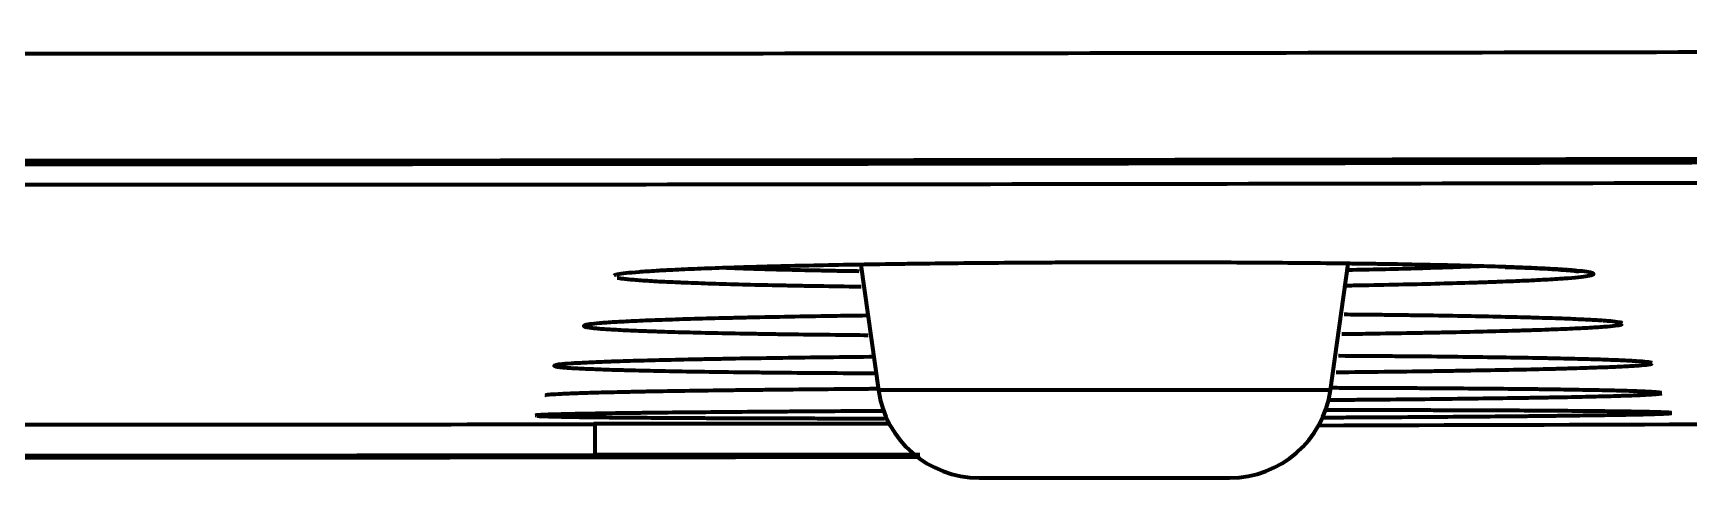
# Model space of a CAD drawing. Extents: x 1919 to 2339, y -1533 to -939.
# Drawn here: x 2192.031 to 2195.285, y -1192.619 to -1191.745 of the extents above; entities that cross this region are included whole.
import ezdxf

# ---------------------------------------------------------------- set-up
doc = ezdxf.new("R2010")
doc.units = 0
doc.header["$LTSCALE"] = 7
doc.header["$MEASUREMENT"] = 0
doc.linetypes.add('CENTER', pattern=[2, 1.25, -0.25, 0.25, -0.25])
doc.layers.add('1', color=1, linetype='CENTER')

msp = doc.modelspace()

# ---------------------------------------------------------------- linework, layer by layer
at = {"layer": '1', "color": 7, "linetype": 'Continuous', "lineweight": 70}
for p, q in [((2193.6576, -1192.2002), (2193.6921, -1192.4464)), ((2194.5803, -1192.4464), (2194.615, -1192.198)), ((2193.0765, -1192.3954), (2193.0783, -1192.3952)), ((2194.5803, -1192.4464), (2193.6921, -1192.4464)), ((2193.8901, -1192.6186), (2194.3822, -1192.6186))]:
    msp.add_line(p, q, dxfattribs=at)
for centre, radius, start, end in [((2193.8901, -1192.4186), 0.2, 187.9696, 270), ((2194.3822, -1192.4186), 0.2, 270, 352.0304), ((2192.1362, -291.6371), 900.8816, 270.1539866, 270.3543707), ((2192.1362, -291.6371), 900.9415, 269.8962158, 270), ((2192.1362, -291.6371), 900.9415, 270, 270.1037842)]:
    msp.add_arc(centre, radius, start, end, dxfattribs=at)
for centre, major_axis, ratio, start_param, end_param in [((2192.1362, -293.9429), (-899.8036, 0), 0.99863, 1.569689, 1.571904), ((2193.1351, -1192.4735), (0.0001, -0.1), 0.000058, 0.003905, 1.163466), ((2192.1362, -293.9549), (899.8524, 0), 0.99863, 4.711279, 4.713499)]:
    msp.add_ellipse(centre, major_axis=major_axis, ratio=ratio, start_param=start_param, end_param=end_param, dxfattribs=at)
for points, knots in [([(2181.2094, -1191.7451), (2182.1152, -1191.7518), (2183.9292, -1191.7636), (2186.6574, -1191.7762), (2189.3927, -1191.7837), (2191.2209, -1191.7854), (2193.0515, -1191.7854), (2194.8798, -1191.7837), (2197.615, -1191.7762), (2200.3432, -1191.7636), (2202.1572, -1191.7518), (2203.0631, -1191.7451)], [0, 0, 0, 0, 0.125, 0.25, 0.375, 0.5, 0.5, 0.625, 0.75, 0.875, 1, 1, 1, 1]), ([(2203.0369, -1191.9554), (2202.1333, -1191.9622), (2200.3236, -1191.9739), (2197.6019, -1191.9865), (2194.8732, -1191.9941), (2193.0493, -1191.9958), (2191.2231, -1191.9958), (2189.3992, -1191.9941), (2186.6705, -1191.9865), (2183.9489, -1191.9739), (2182.1392, -1191.9622), (2181.2355, -1191.9554)], [0, 0, 0, 0, 0.125, 0.25, 0.375, 0.5, 0.5, 0.625, 0.75, 0.875, 1, 1, 1, 1]), ([(2181.2646, -1191.9621), (2182.1658, -1191.9688), (2183.9707, -1191.9805), (2186.6851, -1191.9931), (2189.4065, -1192.0006), (2191.2255, -1192.0023), (2193.0469, -1192.0023), (2194.8659, -1192.0006), (2197.5874, -1191.9931), (2200.3017, -1191.9805), (2202.1066, -1191.9688), (2203.0079, -1191.9621)], [0, 0, 0, 0, 0.125, 0.25, 0.375, 0.5, 0.5, 0.625, 0.75, 0.875, 1, 1, 1, 1]), ([(2202.9597, -1192.0031), (2202.0577, -1192.0098), (2201.1558, -1192.0156), (2199.3519, -1192.0257), (2197.548, -1192.034), (2194.8421, -1192.0415), (2192.1362, -1192.044), (2189.4303, -1192.0415), (2186.7245, -1192.034), (2184.9206, -1192.0257), (2183.1166, -1192.0156), (2182.2147, -1192.0098), (2181.3127, -1192.0031)], [0, 0, 0, 0, 0.125, 0.125, 0.25, 0.375, 0.5, 0.625, 0.75, 0.875, 0.875, 1, 1, 1, 1]), ([(2194.3504, -1192.1957), (2194.3194, -1192.1956), (2194.2883, -1192.1956), (2194.2259, -1192.1955), (2194.1633, -1192.1955), (2194.1003, -1192.1957), (2194.0608, -1192.1958), (2194.0529, -1192.1959), (2194.0371, -1192.1959), (2194.0291, -1192.196), (2194.0055, -1192.1961), (2193.9899, -1192.1962), (2193.9433, -1192.1965), (2193.8819, -1192.197), (2193.8222, -1192.1976), (2193.778, -1192.1981), (2193.7634, -1192.1983), (2193.7416, -1192.1986), (2193.7344, -1192.1987), (2193.72, -1192.1989), (2193.7128, -1192.199), (2193.6774, -1192.1995), (2193.6224, -1192.2005), (2193.571, -1192.2015), (2193.5212, -1192.2026), (2193.4972, -1192.2032), (2193.4684, -1192.2039), (2193.4627, -1192.2041), (2193.4514, -1192.2044), (2193.4347, -1192.2049), (2193.4187, -1192.2053), (2193.3877, -1192.2063), (2193.3489, -1192.2077), (2193.3149, -1192.2091), (2193.2914, -1192.2102), (2193.2838, -1192.2106), (2193.273, -1192.2111), (2193.2695, -1192.2113), (2193.2626, -1192.2117), (2193.2593, -1192.2119), (2193.2431, -1192.2129), (2193.2202, -1192.2144), (2193.2031, -1192.216), (2193.189, -1192.2176), (2193.1834, -1192.2184), (2193.1783, -1192.2194), (2193.1774, -1192.2196), (2193.1757, -1192.22), (2193.1744, -1192.2204), (2193.1734, -1192.2208), (2193.1731, -1192.221)], [0, 0, 0, 0, 0.056475, 0.056475, 0.11295, 0.169425, 0.169425, 0.183543, 0.183543, 0.197662, 0.197662, 0.225899, 0.225899, 0.282374, 0.338849, 0.338849, 0.367087, 0.367087, 0.381205, 0.381205, 0.395324, 0.395324, 0.451799, 0.508274, 0.508274, 0.564749, 0.564749, 0.578867, 0.578867, 0.592986, 0.621224, 0.621224, 0.677698, 0.734173, 0.734173, 0.762411, 0.762411, 0.776529, 0.776529, 0.790648, 0.790648, 0.847123, 0.903598, 0.903598, 0.960073, 0.960073, 0.974191, 0.974191, 0.98831, 1, 1, 1, 1]), ([(2193.1786, -1192.2254), (2193.1803, -1192.2258), (2193.1823, -1192.2261), (2193.1872, -1192.2268), (2193.1902, -1192.2272), (2193.197, -1192.228), (2193.2007, -1192.2284), (2193.2131, -1192.2295), (2193.2325, -1192.231), (2193.2575, -1192.2325), (2193.2785, -1192.2335), (2193.2858, -1192.2338), (2193.2974, -1192.2343), (2193.3013, -1192.2345), (2193.3094, -1192.2348), (2193.3135, -1192.235), (2193.3345, -1192.2358), (2193.3526, -1192.2364), (2193.3909, -1192.2376), (2193.4316, -1192.2388), (2193.4769, -1192.2398), (2193.5067, -1192.2404), (2193.5127, -1192.2405), (2193.5249, -1192.2407), (2193.5311, -1192.2409), (2193.5498, -1192.2412), (2193.5624, -1192.2414), (2193.601, -1192.242), (2193.6286, -1192.2424), (2193.657, -1192.2428), (2193.6581, -1192.2428)], [0, 0, 0, 0, 0.046207, 0.046207, 0.098955, 0.098955, 0.151703, 0.151703, 0.2572, 0.362696, 0.362696, 0.415444, 0.415444, 0.441819, 0.441819, 0.468193, 0.468193, 0.573689, 0.573689, 0.679185, 0.784682, 0.784682, 0.811056, 0.811056, 0.83743, 0.83743, 0.890178, 0.890178, 0.995675, 1, 1, 1, 1]), ([(2193.6541, -1192.213), (2193.6413, -1192.2128), (2193.6287, -1192.2126), (2193.6043, -1192.2122), (2193.5926, -1192.2119), (2193.5753, -1192.2116), (2193.5696, -1192.2115), (2193.5583, -1192.2113), (2193.5303, -1192.2107), (2193.4831, -1192.2095), (2193.4454, -1192.2084), (2193.4158, -1192.2074), (2193.4045, -1192.207), (2193.3936, -1192.2066)], [0, 0, 0, 0, 0.124642, 0.124642, 0.244031, 0.244031, 0.303725, 0.303725, 0.36342, 0.602197, 0.840974, 0.840974, 1, 1, 1, 1]), ([(2194.9298, -1192.2046), (2194.928, -1192.2045), (2194.9263, -1192.2045), (2194.9155, -1192.2041), (2194.9061, -1192.2038), (2194.877, -1192.2029), (2194.8564, -1192.2023), (2194.8133, -1192.2012), (2194.7681, -1192.2002), (2194.7188, -1192.1993), (2194.6866, -1192.1988), (2194.6801, -1192.1987), (2194.6669, -1192.1985), (2194.6603, -1192.1984), (2194.6402, -1192.1981), (2194.6267, -1192.198), (2194.5857, -1192.1975), (2194.5297, -1192.1968), (2194.4714, -1192.1964), (2194.4118, -1192.196), (2194.3814, -1192.1959), (2194.3504, -1192.1957)], [0, 0, 0, 0, 0.012898, 0.012898, 0.078705, 0.078705, 0.210318, 0.210318, 0.341932, 0.473546, 0.473546, 0.506449, 0.506449, 0.539352, 0.539352, 0.605159, 0.605159, 0.736773, 0.868386, 0.868386, 1, 1, 1, 1]), ([(2194.6106, -1192.2407), (2194.6156, -1192.2406), (2194.6206, -1192.2405), (2194.6324, -1192.2403), (2194.6392, -1192.2402), (2194.6727, -1192.2396), (2194.7244, -1192.2385), (2194.7959, -1192.2368), (2194.8395, -1192.2355), (2194.8656, -1192.2347), (2194.8707, -1192.2345), (2194.8808, -1192.2342), (2194.8958, -1192.2337), (2194.91, -1192.2332), (2194.9373, -1192.2321), (2194.9711, -1192.2307), (2194.9996, -1192.2292), (2195.019, -1192.2281), (2195.0251, -1192.2277), (2195.0338, -1192.2271), (2195.0366, -1192.2269), (2195.042, -1192.2265), (2195.0446, -1192.2263), (2195.0572, -1192.2253), (2195.0739, -1192.2237), (2195.0848, -1192.2222), (2195.0888, -1192.2214)], [0, 0, 0, 0, 0.019265, 0.019265, 0.045875, 0.045875, 0.152315, 0.258755, 0.365194, 0.365194, 0.391804, 0.391804, 0.418414, 0.471634, 0.471634, 0.578073, 0.684513, 0.684513, 0.737733, 0.737733, 0.764342, 0.764342, 0.790952, 0.790952, 0.897392, 1, 1, 1, 1]), ([(2194.8753, -1192.203), (2194.8707, -1192.2032), (2194.866, -1192.2034), (2194.8527, -1192.204), (2194.8439, -1192.2043), (2194.8258, -1192.205), (2194.8164, -1192.2053), (2194.7875, -1192.2063), (2194.747, -1192.2076), (2194.683, -1192.2092), (2194.6377, -1192.2102), (2194.6155, -1192.2107)], [0, 0, 0, 0, 0.068101, 0.068101, 0.187575, 0.187575, 0.307049, 0.307049, 0.545998, 0.784947, 1, 1, 1, 1]), ([(2194.9234, -1192.2046), (2194.9331, -1192.2049), (2194.9747, -1192.2062), (2195.0226, -1192.2088), (2195.059, -1192.2117), (2195.0688, -1192.213), (2195.0697, -1192.2132), (2195.0697, -1192.2132)], [0, 0, 0, 0, 0.106309, 0.477239, 0.787546, 0.96735, 1, 1, 1, 1]), ([(2195.0888, -1192.2214), (2195.089, -1192.2214), (2195.0891, -1192.2213), (2195.0933, -1192.2205), (2195.0957, -1192.2197), (2195.0969, -1192.2187), (2195.0971, -1192.2185), (2195.0971, -1192.218), (2195.097, -1192.2174), (2195.0959, -1192.2168), (2195.0926, -1192.2156), (2195.0853, -1192.2141), (2195.0718, -1192.2125), (2195.0595, -1192.2114), (2195.0549, -1192.211), (2195.0476, -1192.2104), (2195.045, -1192.2102), (2195.0398, -1192.2099), (2195.0371, -1192.2097), (2195.023, -1192.2088), (2194.9978, -1192.2074), (2194.9672, -1192.206), (2194.9438, -1192.2051), (2194.9369, -1192.2049), (2194.9298, -1192.2046)], [0, 0, 0, 0, 0.00484, 0.00484, 0.139284, 0.139284, 0.172896, 0.172896, 0.206507, 0.273729, 0.273729, 0.408174, 0.542619, 0.542619, 0.609841, 0.609841, 0.643452, 0.643452, 0.677063, 0.677063, 0.811508, 0.945953, 0.945953, 1, 1, 1, 1]), ([(2193.1248, -1192.317), (2193.1198, -1192.3177), (2193.1165, -1192.3184), (2193.1131, -1192.3199), (2193.113, -1192.3209), (2193.1168, -1192.322), (2193.1187, -1192.3224)], [0, 0, 0, 0, 0.392004, 0.392004, 0.784009, 1, 1, 1, 1]), ([(2193.1187, -1192.3224), (2193.1202, -1192.3227), (2193.122, -1192.323), (2193.1254, -1192.3235), (2193.1267, -1192.3237), (2193.1296, -1192.324), (2193.1311, -1192.3242), (2193.136, -1192.3247), (2193.1396, -1192.325), (2193.1517, -1192.326), (2193.171, -1192.3273), (2193.1963, -1192.3285), (2193.2176, -1192.3294), (2193.225, -1192.3297), (2193.2369, -1192.3302), (2193.2409, -1192.3303), (2193.2491, -1192.3306), (2193.2534, -1192.3307), (2193.2749, -1192.3315), (2193.2934, -1192.332), (2193.333, -1192.333), (2193.3751, -1192.334), (2193.4221, -1192.3349), (2193.4532, -1192.3354), (2193.4594, -1192.3355), (2193.4722, -1192.3357), (2193.4786, -1192.3358), (2193.4981, -1192.3361), (2193.5112, -1192.3363), (2193.5514, -1192.3368), (2193.5993, -1192.3374), (2193.6498, -1192.3379), (2193.6716, -1192.3381)], [0, 0, 0, 0, 0.044092, 0.044092, 0.068643, 0.068643, 0.093194, 0.093194, 0.142295, 0.142295, 0.240498, 0.338701, 0.338701, 0.387803, 0.387803, 0.412353, 0.412353, 0.436904, 0.436904, 0.535107, 0.535107, 0.63331, 0.731513, 0.731513, 0.756064, 0.756064, 0.780614, 0.780614, 0.829716, 0.829716, 0.927919, 1, 1, 1, 1]), ([(2193.6673, -1192.3), (2193.648, -1192.3002), (2193.5999, -1192.3009), (2193.5543, -1192.3016), (2193.5007, -1192.3026), (2193.4748, -1192.3031), (2193.4436, -1192.3037), (2193.4374, -1192.3039), (2193.4252, -1192.3041), (2193.4072, -1192.3046), (2193.3899, -1192.305), (2193.3563, -1192.3058), (2193.314, -1192.307), (2193.2769, -1192.3082), (2193.251, -1192.3092), (2193.2427, -1192.3095), (2193.2268, -1192.3102), (2193.2192, -1192.3105), (2193.1977, -1192.3115), (2193.1721, -1192.3129), (2193.1527, -1192.3142), (2193.1364, -1192.3156), (2193.1298, -1192.3163), (2193.1248, -1192.317)], [0, 0, 0, 0, 0.067358, 0.170984, 0.170984, 0.274611, 0.274611, 0.300518, 0.300518, 0.326425, 0.378238, 0.378238, 0.481865, 0.585492, 0.585492, 0.637306, 0.637306, 0.689119, 0.689119, 0.792746, 0.896373, 0.896373, 1, 1, 1, 1]), ([(2194.6025, -1192.3359), (2194.6208, -1192.3357), (2194.6389, -1192.3355), (2194.6853, -1192.3348), (2194.7131, -1192.3343), (2194.7538, -1192.3336), (2194.7671, -1192.3334), (2194.793, -1192.3329), (2194.8057, -1192.3326), (2194.8428, -1192.3318), (2194.8899, -1192.3307), (2194.9323, -1192.3296), (2194.9573, -1192.3288), (2194.9622, -1192.3286), (2194.9719, -1192.3283), (2194.9767, -1192.3282), (2194.9908, -1192.3277), (2194.9998, -1192.3274), (2195.0257, -1192.3264), (2195.0573, -1192.3251), (2195.083, -1192.3238), (2195.1, -1192.3228), (2195.1053, -1192.3224), (2195.1152, -1192.3217), (2195.1197, -1192.3214), (2195.132, -1192.3203), (2195.1451, -1192.3189), (2195.1518, -1192.3175), (2195.1535, -1192.3168), (2195.1536, -1192.3167), (2195.1536, -1192.3167)], [0, 0, 0, 0, 0.058337, 0.058337, 0.152278, 0.152278, 0.199248, 0.199248, 0.246218, 0.246218, 0.340159, 0.4341, 0.4341, 0.457585, 0.457585, 0.48107, 0.48107, 0.52804, 0.52804, 0.621981, 0.715921, 0.715921, 0.762892, 0.762892, 0.809862, 0.809862, 0.903803, 0.997743, 0.997743, 1, 1, 1, 1]), ([(2195.1536, -1192.3147), (2195.1536, -1192.3147), (2195.1536, -1192.3147), (2195.152, -1192.314), (2195.1455, -1192.3126), (2195.1326, -1192.3113), (2195.1225, -1192.3104), (2195.1204, -1192.3103), (2195.1159, -1192.3099), (2195.1136, -1192.3098), (2195.1063, -1192.3093), (2195.101, -1192.309), (2195.0841, -1192.308), (2195.0587, -1192.3068), (2195.0274, -1192.3056), (2195.0018, -1192.3048), (2194.9929, -1192.3045), (2194.9789, -1192.3041), (2194.9742, -1192.304), (2194.9645, -1192.3037), (2194.9596, -1192.3036), (2194.9346, -1192.3029), (2194.9134, -1192.3024), (2194.8687, -1192.3015), (2194.8218, -1192.3006), (2194.7703, -1192.2998), (2194.7366, -1192.2994), (2194.7298, -1192.2993), (2194.7161, -1192.2991), (2194.7091, -1192.299), (2194.6882, -1192.2988), (2194.674, -1192.2986), (2194.6425, -1192.2983), (2194.625, -1192.2981), (2194.6073, -1192.298)], [0, 0, 0, 0, 0.000284, 0.000284, 0.094588, 0.188892, 0.188892, 0.212468, 0.212468, 0.236044, 0.236044, 0.283196, 0.283196, 0.3775, 0.471804, 0.471804, 0.518956, 0.518956, 0.542532, 0.542532, 0.566108, 0.566108, 0.660412, 0.660412, 0.754715, 0.849019, 0.849019, 0.872595, 0.872595, 0.896171, 0.896171, 0.943323, 0.943323, 1, 1, 1, 1]), ([(2193.6811, -1192.3811), (2193.6789, -1192.3812), (2193.6767, -1192.3812), (2193.6425, -1192.3815), (2193.5803, -1192.3822), (2193.5218, -1192.383), (2193.4651, -1192.3838), (2193.4377, -1192.3842), (2193.4047, -1192.3847), (2193.3982, -1192.3849), (2193.3853, -1192.3851), (2193.3662, -1192.3854), (2193.3479, -1192.3858), (2193.3123, -1192.3865), (2193.2676, -1192.3875), (2193.2284, -1192.3885), (2193.201, -1192.3893), (2193.1922, -1192.3896), (2193.1795, -1192.39), (2193.1754, -1192.3901), (2193.1674, -1192.3904), (2193.1635, -1192.3906), (2193.1445, -1192.3913), (2193.1174, -1192.3924), (2193.0969, -1192.3935), (2193.0796, -1192.3947), (2193.0725, -1192.3952), (2193.0672, -1192.3958)], [0, 0, 0, 0, 0.006655, 0.006655, 0.10599, 0.205324, 0.205324, 0.304659, 0.304659, 0.329492, 0.329492, 0.354326, 0.403993, 0.403993, 0.503328, 0.602662, 0.602662, 0.652329, 0.652329, 0.677163, 0.677163, 0.701997, 0.701997, 0.801331, 0.900666, 0.900666, 1, 1, 1, 1]), ([(2195.2121, -1192.393), (2195.2119, -1192.393), (2195.2118, -1192.3929), (2195.2099, -1192.3923), (2195.2032, -1192.3912), (2195.1896, -1192.3901), (2195.1789, -1192.3894), (2195.1767, -1192.3893), (2195.172, -1192.389), (2195.1695, -1192.3889), (2195.1618, -1192.3885), (2195.1563, -1192.3882), (2195.1385, -1192.3874), (2195.1116, -1192.3864), (2195.0786, -1192.3855), (2195.0515, -1192.3848), (2195.0421, -1192.3846), (2195.0274, -1192.3843), (2195.0224, -1192.3841), (2195.0122, -1192.3839), (2195.007, -1192.3838), (2194.9806, -1192.3833), (2194.9582, -1192.3829), (2194.911, -1192.3822), (2194.8614, -1192.3815), (2194.807, -1192.3808), (2194.7715, -1192.3805), (2194.7643, -1192.3804), (2194.7498, -1192.3803), (2194.7424, -1192.3802), (2194.7203, -1192.38), (2194.7053, -1192.3799), (2194.6599, -1192.3796), (2194.6286, -1192.3794), (2194.5966, -1192.3792), (2194.5962, -1192.3792)], [0, 0, 0, 0, 0.009092, 0.009092, 0.099092, 0.189093, 0.189093, 0.211593, 0.211593, 0.234093, 0.234093, 0.279094, 0.279094, 0.369095, 0.459095, 0.459095, 0.504096, 0.504096, 0.526596, 0.526596, 0.549096, 0.549096, 0.639097, 0.639097, 0.729098, 0.819098, 0.819098, 0.841599, 0.841599, 0.864099, 0.864099, 0.909099, 0.909099, 0.9991, 1, 1, 1, 1]), ([(2193.0672, -1192.3958), (2193.0619, -1192.3964), (2193.0584, -1192.397), (2193.0548, -1192.3982), (2193.0546, -1192.399), (2193.0579, -1192.3998), (2193.0592, -1192.4)], [0, 0, 0, 0, 0.414595, 0.414595, 0.829189, 1, 1, 1, 1]), ([(2193.0592, -1192.4), (2193.061, -1192.4003), (2193.0634, -1192.4007), (2193.0676, -1192.4011), (2193.069, -1192.4013), (2193.072, -1192.4016), (2193.0736, -1192.4017), (2193.0788, -1192.4021), (2193.0826, -1192.4024), (2193.0954, -1192.4032), (2193.1157, -1192.4042), (2193.1424, -1192.4052), (2193.1648, -1192.406), (2193.1727, -1192.4062), (2193.1852, -1192.4066), (2193.1894, -1192.4067), (2193.1982, -1192.4069), (2193.2026, -1192.407), (2193.2254, -1192.4076), (2193.2449, -1192.408), (2193.2867, -1192.4089), (2193.3311, -1192.4097), (2193.3809, -1192.4104), (2193.4136, -1192.4108), (2193.4203, -1192.4109), (2193.4337, -1192.411), (2193.4405, -1192.4111), (2193.4611, -1192.4113), (2193.475, -1192.4115), (2193.5174, -1192.4119), (2193.5758, -1192.4124), (2193.6378, -1192.4128), (2193.6743, -1192.413), (2193.6791, -1192.4131), (2193.6838, -1192.4131)], [0, 0, 0, 0, 0.05477, 0.05477, 0.078056, 0.078056, 0.101342, 0.101342, 0.147914, 0.147914, 0.241059, 0.334203, 0.334203, 0.380775, 0.380775, 0.404061, 0.404061, 0.427348, 0.427348, 0.520492, 0.520492, 0.613637, 0.706781, 0.706781, 0.730067, 0.730067, 0.753353, 0.753353, 0.799926, 0.799926, 0.89307, 0.986215, 0.986215, 1, 1, 1, 1]), ([(2194.5916, -1192.411), (2194.5919, -1192.411), (2194.624, -1192.4107), (2194.6553, -1192.4103), (2194.7158, -1192.4096), (2194.7453, -1192.4092), (2194.7812, -1192.4087), (2194.7883, -1192.4086), (2194.8023, -1192.4084), (2194.8231, -1192.4081), (2194.8432, -1192.4078), (2194.8824, -1192.4071), (2194.9323, -1192.4062), (2194.9771, -1192.4052), (2195.0036, -1192.4046), (2195.0088, -1192.4044), (2195.0191, -1192.4042), (2195.0242, -1192.4041), (2195.0391, -1192.4037), (2195.0486, -1192.4034), (2195.076, -1192.4026), (2195.1095, -1192.4015), (2195.1367, -1192.4004), (2195.1547, -1192.3995), (2195.1603, -1192.3992), (2195.1708, -1192.3987), (2195.1755, -1192.3984), (2195.1886, -1192.3975), (2195.2025, -1192.3963), (2195.2096, -1192.3952), (2195.2115, -1192.3946), (2195.2116, -1192.3946), (2195.2116, -1192.3945)], [0, 0, 0, 0, 0.000815, 0.091354, 0.091354, 0.181892, 0.181892, 0.204527, 0.204527, 0.227162, 0.272431, 0.272431, 0.36297, 0.453508, 0.453508, 0.476143, 0.476143, 0.498778, 0.498778, 0.544047, 0.544047, 0.634586, 0.725124, 0.725124, 0.770394, 0.770394, 0.815663, 0.815663, 0.906202, 0.996741, 0.996741, 1, 1, 1, 1]), ([(2193.695, -1192.444), (2193.6848, -1192.444), (2193.642, -1192.4443), (2193.6007, -1192.4447), (2193.5392, -1192.4453), (2193.5093, -1192.4456), (2193.4656, -1192.446), (2193.4514, -1192.4462), (2193.4235, -1192.4465), (2193.41, -1192.4467), (2193.3701, -1192.4472), (2193.3196, -1192.4479), (2193.2741, -1192.4486), (2193.2473, -1192.4491), (2193.242, -1192.4492), (2193.2316, -1192.4494), (2193.2265, -1192.4495), (2193.2114, -1192.4498), (2193.2017, -1192.45), (2193.174, -1192.4506), (2193.1402, -1192.4514), (2193.1129, -1192.4523), (2193.0947, -1192.4529), (2193.0891, -1192.4531), (2193.0812, -1192.4534), (2193.0787, -1192.4535), (2193.0739, -1192.4537), (2193.0716, -1192.4538), (2193.0606, -1192.4544), (2193.0536, -1192.4548), (2193.0431, -1192.4556), (2193.0396, -1192.4561), (2193.0374, -1192.4566), (2193.0372, -1192.4567), (2193.0369, -1192.4567)], [0, 0, 0, 0, 0.027109, 0.113998, 0.113998, 0.200886, 0.200886, 0.24433, 0.24433, 0.287775, 0.287775, 0.374663, 0.461552, 0.461552, 0.483274, 0.483274, 0.504996, 0.504996, 0.54844, 0.54844, 0.635328, 0.722217, 0.722217, 0.765661, 0.765661, 0.787383, 0.787383, 0.809105, 0.809105, 0.895994, 0.895994, 0.982882, 0.982882, 1, 1, 1, 1]), ([(2194.5744, -1192.4654), (2194.5838, -1192.4654), (2194.5932, -1192.4653), (2194.6187, -1192.4651), (2194.6347, -1192.465), (2194.6585, -1192.4648), (2194.6665, -1192.4647), (2194.6822, -1192.4645), (2194.69, -1192.4645), (2194.7289, -1192.4641), (2194.7588, -1192.4638), (2194.8163, -1192.4632), (2194.8716, -1192.4625), (2194.9223, -1192.4618), (2194.9526, -1192.4614), (2194.9586, -1192.4613), (2194.9704, -1192.4611), (2194.9763, -1192.461), (2194.9935, -1192.4607), (2195.0046, -1192.4605), (2195.0367, -1192.46), (2195.0765, -1192.4592), (2195.1103, -1192.4584), (2195.1333, -1192.4578), (2195.1406, -1192.4576), (2195.151, -1192.4572), (2195.1544, -1192.4571), (2195.1609, -1192.4569), (2195.1641, -1192.4568), (2195.1793, -1192.4563), (2195.1897, -1192.4559), (2195.2072, -1192.455), (2195.2142, -1192.4546), (2195.2247, -1192.4537), (2195.2283, -1192.4533), (2195.2306, -1192.4528), (2195.2309, -1192.4527), (2195.2311, -1192.4526)], [0, 0, 0, 0, 0.024859, 0.024859, 0.068168, 0.068168, 0.089823, 0.089823, 0.111477, 0.111477, 0.198095, 0.198095, 0.284713, 0.371331, 0.371331, 0.392985, 0.392985, 0.41464, 0.41464, 0.457949, 0.457949, 0.544567, 0.631185, 0.631185, 0.674494, 0.674494, 0.696148, 0.696148, 0.717802, 0.717802, 0.80442, 0.80442, 0.891038, 0.891038, 0.977656, 0.977656, 1, 1, 1, 1]), ([(2195.2309, -1192.4518), (2195.2307, -1192.4518), (2195.2305, -1192.4517), (2195.2284, -1192.4512), (2195.2214, -1192.4504), (2195.2076, -1192.4496), (2195.1945, -1192.449), (2195.1897, -1192.4489), (2195.1819, -1192.4486), (2195.1792, -1192.4485), (2195.1735, -1192.4483), (2195.1706, -1192.4482), (2195.1554, -1192.4477), (2195.1417, -1192.4474), (2195.1111, -1192.4467), (2195.0943, -1192.4464), (2195.0576, -1192.4457), (2195.0377, -1192.4454), (2195.0108, -1192.4451), (2195.0053, -1192.445), (2194.9942, -1192.4448), (2194.9773, -1192.4446), (2194.9597, -1192.4444), (2194.9236, -1192.4441), (2194.873, -1192.4436), (2194.8177, -1192.4432), (2194.7744, -1192.4429), (2194.7597, -1192.4428), (2194.7371, -1192.4427), (2194.7295, -1192.4426), (2194.7143, -1192.4426), (2194.7066, -1192.4425), (2194.668, -1192.4423), (2194.6289, -1192.4422), (2194.5887, -1192.4421), (2194.5809, -1192.442)], [0, 0, 0, 0, 0.014471, 0.014471, 0.102167, 0.189863, 0.189863, 0.233711, 0.233711, 0.255635, 0.255635, 0.277559, 0.277559, 0.365255, 0.365255, 0.452951, 0.452951, 0.540648, 0.540648, 0.562572, 0.562572, 0.584496, 0.628344, 0.628344, 0.71604, 0.803736, 0.803736, 0.847584, 0.847584, 0.869508, 0.869508, 0.891432, 0.891432, 0.979128, 1, 1, 1, 1]), ([(2193.7036, -1192.4875), (2193.6872, -1192.4876), (2193.6377, -1192.4878), (2193.5899, -1192.4881), (2193.5431, -1192.4884), (2193.5277, -1192.4885), (2193.4972, -1192.4887), (2193.4822, -1192.4889), (2193.4378, -1192.4892), (2193.4096, -1192.4894), (2193.3557, -1192.4899), (2193.3043, -1192.4903), (2193.2581, -1192.4908), (2193.2309, -1192.4912), (2193.2255, -1192.4912), (2193.2149, -1192.4914), (2193.2097, -1192.4914), (2193.1944, -1192.4916), (2193.1846, -1192.4917), (2193.1565, -1192.4921), (2193.1222, -1192.4927), (2193.0945, -1192.4932), (2193.0761, -1192.4936), (2193.0704, -1192.4937), (2193.0624, -1192.4939), (2193.0598, -1192.494), (2193.055, -1192.4941), (2193.0526, -1192.4942), (2193.0415, -1192.4945), (2193.0344, -1192.4948), (2193.0239, -1192.4953), (2193.0203, -1192.4956), (2193.0181, -1192.4959), (2193.0177, -1192.496), (2193.0175, -1192.4961)], [0, 0, 0, 0, 0.041458, 0.12624, 0.12624, 0.16863, 0.16863, 0.211021, 0.211021, 0.295803, 0.295803, 0.380584, 0.465366, 0.465366, 0.486561, 0.486561, 0.507757, 0.507757, 0.550147, 0.550147, 0.634929, 0.71971, 0.71971, 0.762101, 0.762101, 0.783297, 0.783297, 0.804492, 0.804492, 0.889274, 0.889274, 0.974055, 0.974055, 1, 1, 1, 1]), ([(2195.2503, -1192.4911), (2195.2501, -1192.491), (2195.2497, -1192.491), (2195.2473, -1192.4906), (2195.2401, -1192.4901), (2195.2259, -1192.4897), (2195.2126, -1192.4893), (2195.2077, -1192.4892), (2195.1997, -1192.4891), (2195.1969, -1192.489), (2195.1911, -1192.4889), (2195.1882, -1192.4888), (2195.1727, -1192.4886), (2195.1587, -1192.4884), (2195.1275, -1192.488), (2195.1104, -1192.4878), (2195.073, -1192.4874), (2195.0527, -1192.4873), (2195.0252, -1192.4871), (2195.0196, -1192.487), (2195.0083, -1192.487), (2194.9911, -1192.4868), (2194.9732, -1192.4867), (2194.9364, -1192.4865), (2194.8849, -1192.4863), (2194.8286, -1192.4861), (2194.7845, -1192.486), (2194.7695, -1192.4859), (2194.7466, -1192.4859), (2194.7388, -1192.4858), (2194.7233, -1192.4858), (2194.7155, -1192.4858), (2194.6761, -1192.4857), (2194.632, -1192.4857), (2194.5865, -1192.4856), (2194.5741, -1192.4856)], [0, 0, 0, 0, 0.025795, 0.025795, 0.111485, 0.197174, 0.197174, 0.240019, 0.240019, 0.261442, 0.261442, 0.282864, 0.282864, 0.368554, 0.368554, 0.454243, 0.454243, 0.539933, 0.539933, 0.561355, 0.561355, 0.582778, 0.625622, 0.625622, 0.711312, 0.797001, 0.797001, 0.839846, 0.839846, 0.861269, 0.861269, 0.882691, 0.882691, 0.968381, 1, 1, 1, 1]), ([(2193.0208, -1192.4968), (2193.0214, -1192.4969), (2193.0221, -1192.4969), (2193.0246, -1192.4971), (2193.0269, -1192.4972), (2193.035, -1192.4976), (2193.0493, -1192.4981), (2193.0705, -1192.4985), (2193.089, -1192.4988), (2193.0956, -1192.4989), (2193.1062, -1192.4991), (2193.1098, -1192.4991), (2193.1173, -1192.4992), (2193.1212, -1192.4993), (2193.1408, -1192.4995), (2193.1581, -1192.4997), (2193.1956, -1192.5001), (2193.2158, -1192.5002), (2193.2593, -1192.5005), (2193.2824, -1192.5007), (2193.3133, -1192.5009), (2193.3196, -1192.5009), (2193.3323, -1192.501), (2193.3516, -1192.501), (2193.3715, -1192.5011), (2193.4121, -1192.5013), (2193.4684, -1192.5015), (2193.529, -1192.5016), (2193.5761, -1192.5017), (2193.5921, -1192.5018), (2193.6164, -1192.5018), (2193.6246, -1192.5018), (2193.6411, -1192.5018), (2193.6493, -1192.5018), (2193.6729, -1192.5019), (2193.6883, -1192.5019), (2193.7038, -1192.5019)], [0, 0, 0, 0, 0.018096, 0.018096, 0.062887, 0.062887, 0.152469, 0.24205, 0.24205, 0.286841, 0.286841, 0.309236, 0.309236, 0.331632, 0.331632, 0.421213, 0.421213, 0.510795, 0.510795, 0.600376, 0.600376, 0.622772, 0.622772, 0.645167, 0.689958, 0.689958, 0.77954, 0.869121, 0.869121, 0.913912, 0.913912, 0.936307, 0.936307, 0.958703, 0.958703, 1, 1, 1, 1]), ([(2193.716, -1192.5125), (2193.7101, -1192.5125), (2193.7041, -1192.5125), (2193.6827, -1192.5125), (2193.667, -1192.5125), (2193.6194, -1192.5125), (2193.5547, -1192.5125), (2193.4873, -1192.5125), (2193.4358, -1192.5125), (2193.4184, -1192.5125), (2193.3834, -1192.5125), (2193.3657, -1192.5126), (2193.3124, -1192.5126), (2193.2411, -1192.5126), (2193.1689, -1192.5127), (2193.1327, -1192.5128)], [0, 0, 0, 0, 0.033731, 0.033731, 0.121574, 0.121574, 0.297259, 0.472944, 0.472944, 0.560787, 0.560787, 0.64863, 0.64863, 0.824315, 1, 1, 1, 1]), ([(2194.5639, -1192.5), (2194.58, -1192.4999), (2194.5959, -1192.4998), (2194.6282, -1192.4996), (2194.6446, -1192.4995), (2194.6688, -1192.4994), (2194.6768, -1192.4994), (2194.6928, -1192.4993), (2194.7008, -1192.4992), (2194.7403, -1192.499), (2194.7707, -1192.4987), (2194.8291, -1192.4983), (2194.8853, -1192.4979), (2194.9369, -1192.4974), (2194.9677, -1192.4971), (2194.9738, -1192.497), (2194.9858, -1192.4969), (2194.9917, -1192.4968), (2195.0092, -1192.4966), (2195.0205, -1192.4965), (2195.0531, -1192.4961), (2195.0935, -1192.4956), (2195.1278, -1192.4951), (2195.1512, -1192.4947), (2195.1586, -1192.4946), (2195.1692, -1192.4944), (2195.1726, -1192.4943), (2195.1792, -1192.4942), (2195.1824, -1192.4941), (2195.1978, -1192.4938), (2195.2084, -1192.4935), (2195.2261, -1192.493), (2195.2331, -1192.4927), (2195.2438, -1192.4922), (2195.2474, -1192.4919), (2195.2496, -1192.4916), (2195.25, -1192.4915), (2195.2502, -1192.4915), (2195.2502, -1192.4915), (2195.2502, -1192.4915)], [0, 0, 0, 0, 0.040911, 0.040911, 0.083526, 0.083526, 0.104833, 0.104833, 0.126141, 0.126141, 0.211371, 0.211371, 0.296601, 0.381831, 0.381831, 0.403139, 0.403139, 0.424446, 0.424446, 0.467061, 0.467061, 0.552291, 0.637521, 0.637521, 0.680137, 0.680137, 0.701444, 0.701444, 0.722752, 0.722752, 0.807982, 0.807982, 0.893212, 0.893212, 0.978442, 0.978442, 0.99975, 0.99975, 1, 1, 1, 1]), ([(2193.7731, -1192.5734), (2193.7655, -1192.5734), (2193.7578, -1192.5734), (2193.7299, -1192.5734), (2193.688, -1192.5733), (2193.6425, -1192.5733), (2193.6128, -1192.5733), (2193.6068, -1192.5733), (2193.5947, -1192.5733), (2193.5886, -1192.5733), (2193.5702, -1192.5733), (2193.5578, -1192.5733), (2193.5202, -1192.5733), (2193.469, -1192.5733), (2193.4157, -1192.5733), (2193.3749, -1192.5733), (2193.3612, -1192.5733), (2193.3335, -1192.5733), (2193.3195, -1192.5733), (2193.2774, -1192.5734), (2193.221, -1192.5734), (2193.1639, -1192.5735), (2193.1352, -1192.5735)], [0, 0, 0, 0, 0.046711, 0.046711, 0.165872, 0.285033, 0.285033, 0.314824, 0.314824, 0.344614, 0.344614, 0.404195, 0.404195, 0.523356, 0.642517, 0.642517, 0.702097, 0.702097, 0.761678, 0.761678, 0.880839, 1, 1, 1, 1])]:
    msp.add_open_spline(points, degree=3, knots=knots, dxfattribs=at)

doc.saveas('drawing.dxf')
